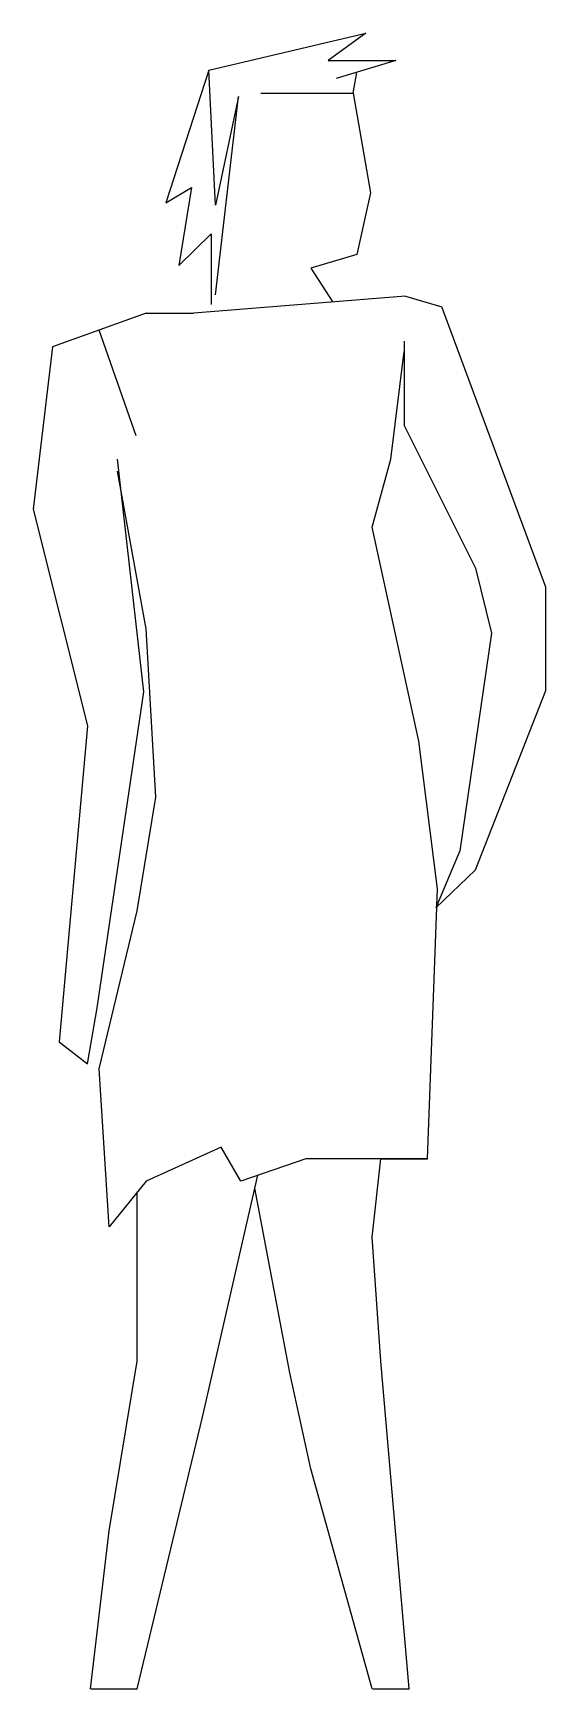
# Model space of a CAD drawing. Extents: x -49 to 0, y 0 to 160.
import ezdxf

# ---------------------------------------------------------------- set-up
doc = ezdxf.new("R2010")
doc.units = 0
doc.header["$LTSCALE"] = 25
doc.header["$MEASUREMENT"] = 0
doc.layers.get('0').update_dxf_attribs({"linetype": 'CONTINUOUS'})

msp = doc.modelspace()

# ---------------------------------------------------------------- linework, layer by layer
at = {"color": 0, "linetype": 'ByBlock'}
for p, q in [((-32.25, 156.71), (-17.07, 160.29)), ((-17.07, 160.29), (-20.72, 157.64)), ((-20.72, 157.64), (-14.19, 157.64)), ((-14.19, 157.64), (-19.95, 155.9)), ((-32.25, 156.71), (-36.38, 143.88)), ((-31.58, 143.67), (-32.25, 156.71)), ((-18.29, 154.5), (-17.96, 156.48)), ((-29.37, 154.17), (-31.58, 143.67)), ((-31.58, 135.01), (-29.37, 154.17)), ((-27.21, 154.5), (-18.29, 154.5)), ((-18.29, 154.5), (-16.64, 144.87)), ((-36.38, 143.88), (-33.9, 145.37)), ((-33.9, 145.37), (-35.14, 137.83)), ((-16.64, 144.87), (-17.96, 138.92)), ((-35.14, 137.83), (-32, 140.91)), ((-32, 140.91), (-32, 134.06)), ((-17.96, 138.92), (-22.38, 137.59)), ((-22.38, 137.59), (-20.27, 134.31)), ((-13.24, 134.87), (-33.67, 133.25)), ((-13.24, 134.87), (-9.74, 133.85)), ((-38.3, 133.25), (-47.33, 129.97)), ((-38.3, 133.25), (-33.67, 133.25)), ((0.3, 106.78), (-9.74, 133.85)), ((-39.26, 121.38), (-42.82, 131.61)), ((-47.33, 129.97), (-49.2, 114.31)), ((-13.37, 130.54), (-13.37, 122.4)), ((-14.68, 119.13), (-13.37, 129.54)), ((-13.37, 122.4), (-6.48, 108.62)), ((-38.5, 96.65), (-41.04, 119.13)), ((-16.46, 112.57), (-14.68, 119.13)), ((-38.3, 102.73), (-41.04, 117.99)), ((-49.2, 114.31), (-43.96, 93.37)), ((-11.95, 91.89), (-16.46, 112.57)), ((-6.48, 108.62), (-4.95, 102.31)), ((0.3, 96.8), (0.3, 106.78)), ((-37.35, 86.47), (-38.3, 102.73)), ((-4.95, 102.31), (-8.01, 81.31)), ((-43.01, 66.14), (-38.5, 96.65)), ((-6.48, 79.47), (0.3, 96.8)), ((-43.96, 93.37), (-46.69, 62.86)), ((-10.17, 77.63), (-11.95, 91.89)), ((-39.14, 75.49), (-37.35, 86.47)), ((-8.01, 81.31), (-10.31, 75.79)), ((-10.31, 75.79), (-6.48, 79.47)), ((-10.23, 75.98), (-10.17, 77.63)), ((-42.82, 60.24), (-39.14, 75.49)), ((-11.12, 51.54), (-10.23, 75.86)), ((-43.96, 60.72), (-43.01, 66.14)), ((-46.69, 62.86), (-43.96, 60.72)), ((-41.87, 44.98), (-42.82, 60.24)), ((-31.06, 52.68), (-38.3, 49.4)), ((-29.16, 49.4), (-31.06, 52.68)), ((-22.87, 51.54), (-29.16, 49.4)), ((-11.12, 51.54), (-22.87, 51.54)), ((-16.46, 43.98), (-15.63, 51.54)), ((-15.63, 51.54), (-11.12, 51.54)), ((-32.84, 26.58), (-27.51, 49.96)), ((-38.3, 49.4), (-41.87, 44.98)), ((-39.14, 40.7), (-39.14, 48.37)), ((-24.41, 30.86), (-27.8, 48.72)), ((-15.63, 32), (-16.46, 43.98)), ((-39.14, 32), (-39.14, 40.7)), ((-41.87, 15.6), (-39.14, 32)), ((-12.9, 0.34), (-15.63, 32)), ((-22.4, 21.59), (-24.41, 30.86)), ((-39.14, 0.34), (-32.84, 26.58)), ((-16.46, 0.34), (-22.4, 21.59)), ((-43.65, 0.34), (-41.87, 15.6)), ((-43.62, 0.34), (-39.11, 0.34)), ((-16.44, 0.34), (-12.88, 0.34))]:
    msp.add_line(p, q, dxfattribs=at)

doc.saveas('drawing.dxf')
